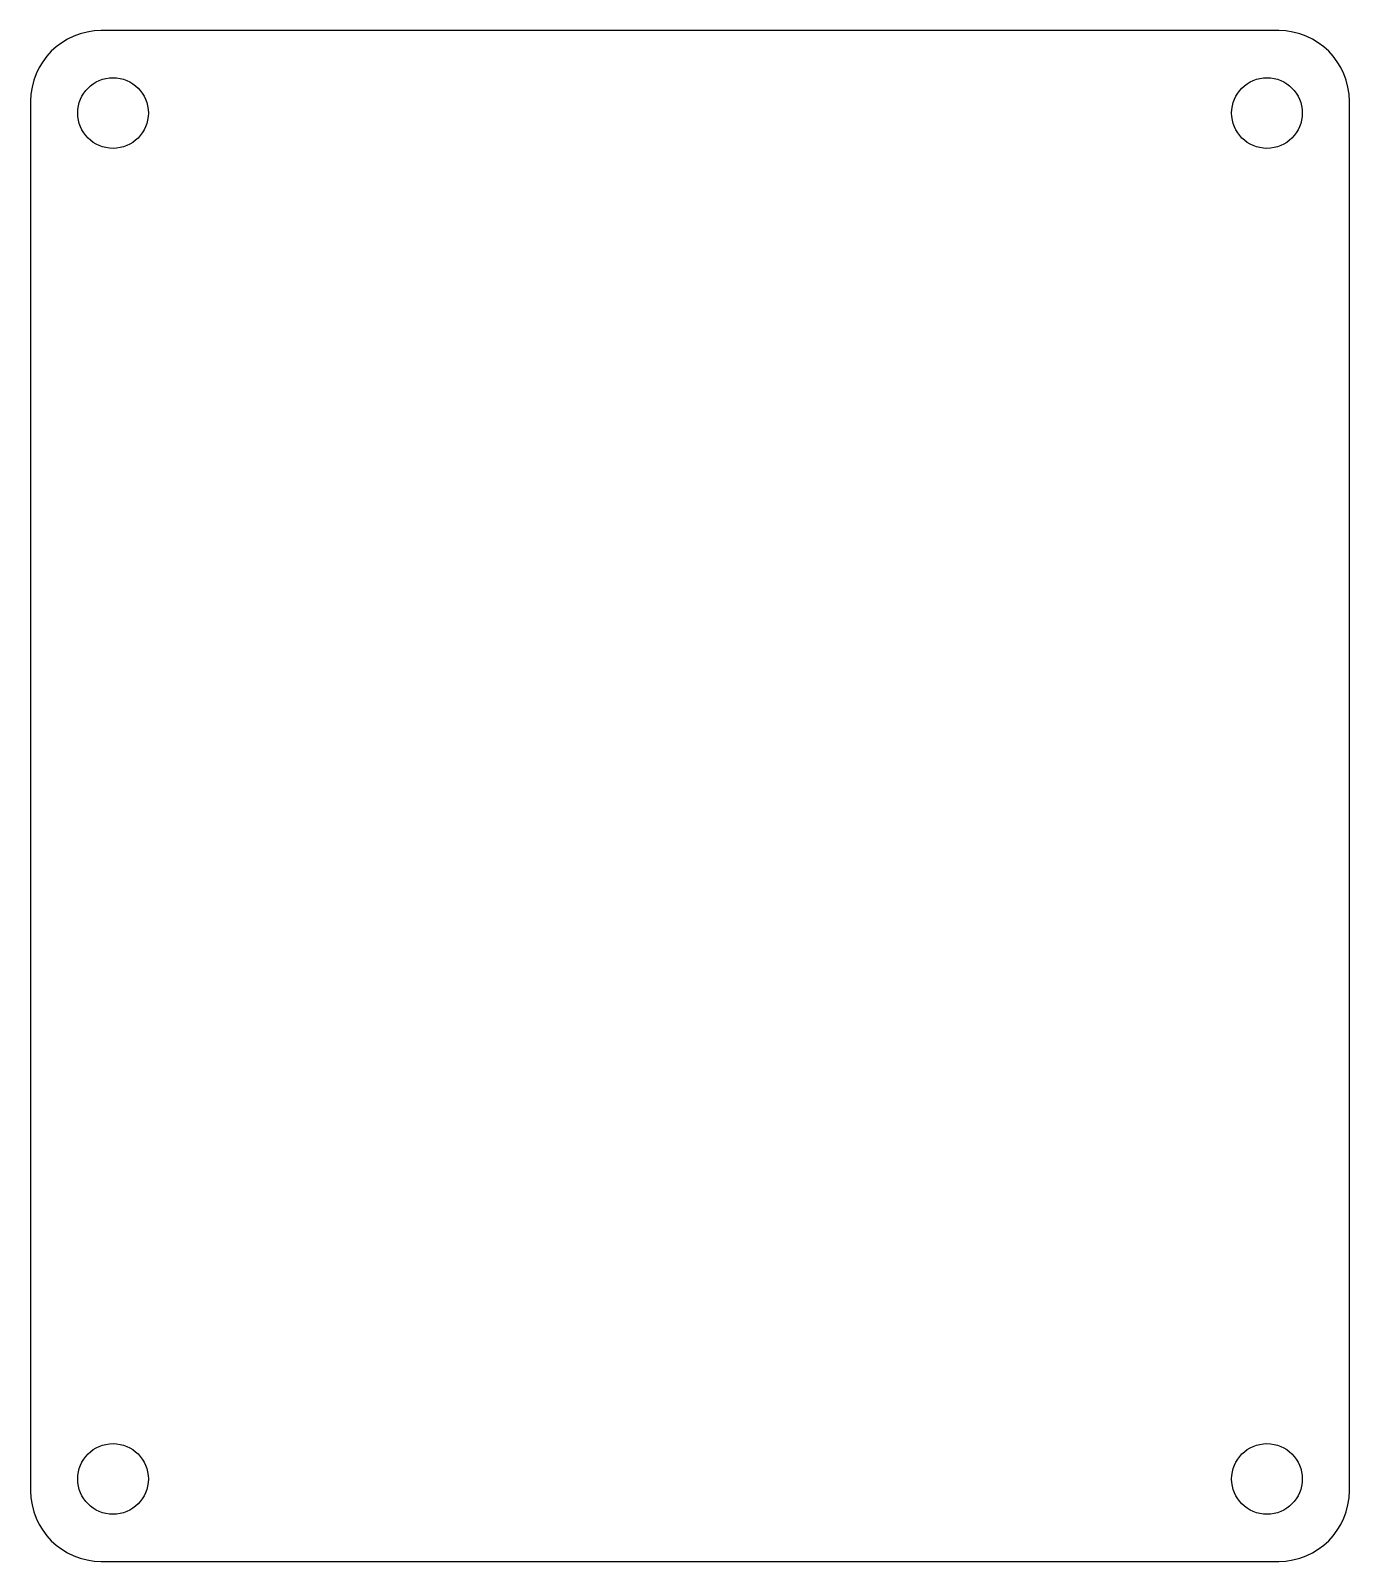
# Model space of a CAD drawing. Header units: millimetres. Extents: x -3.5 to 52.5, y -32.5 to 32.5.
import ezdxf

# ---------------------------------------------------------------- set-up
doc = ezdxf.new("R2010")
doc.units = ezdxf.units.MM
doc.layers.add('Sketch', color=7, linetype='CONTINUOUS')

msp = doc.modelspace()

# ---------------------------------------------------------------- linework, layer by layer
at = {"layer": 'Sketch'}
for p, q in [((49.5, 32.5), (-0.5, 32.5)), ((-3.5, 29.5), (-3.5, -29.5)), ((52.5, -29.5), (52.5, 29.5)), ((-0.5, -32.5), (49.5, -32.5))]:
    msp.add_line(p, q, dxfattribs=at)
for centre in [(0, 29), (49, 29), (0, -29), (49, -29)]:
    msp.add_circle(centre, 1.5, dxfattribs=at)
for centre, start, end in [((-0.5, 29.5), 90, 180), ((49.5, 29.5), 0, 90), ((-0.5, -29.5), 180, -90), ((49.5, -29.5), -90, 0)]:
    msp.add_arc(centre, 3, start, end, dxfattribs=at)

doc.saveas('drawing.dxf')
